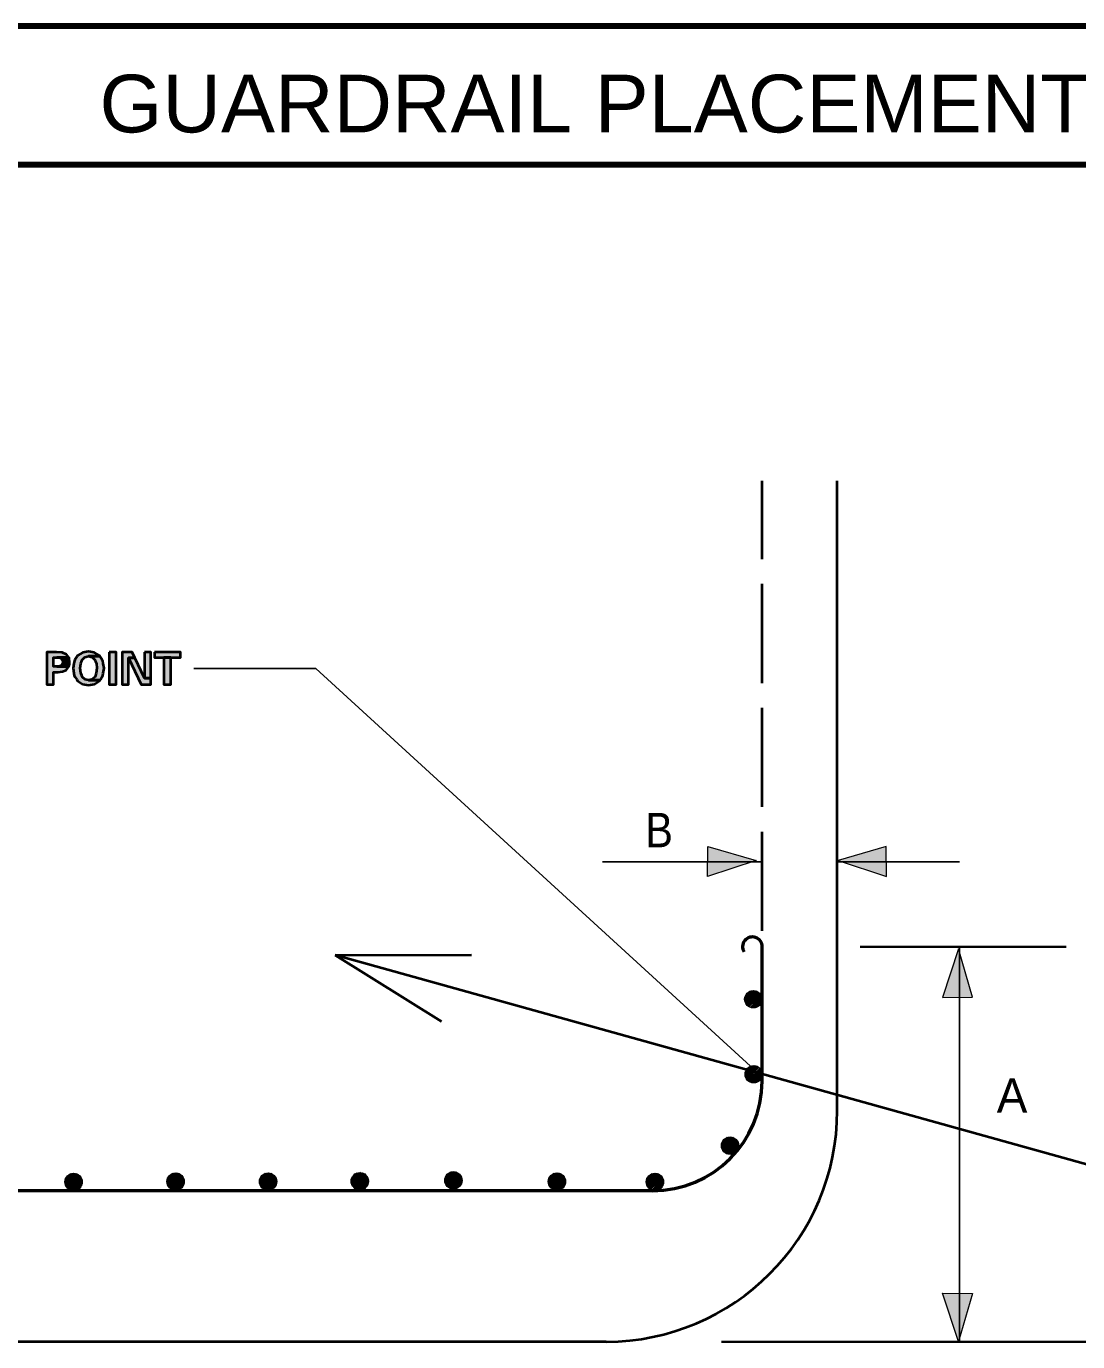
# Model space of a CAD drawing. Extents: x -8731 to 1827, y -68360 to -56618.
# Drawn here: x 642 to 1069, y -67831 to -67298 of the extents above; entities that cross this region are included whole.
import ezdxf
from ezdxf.enums import TextEntityAlignment as Align

# ---------------------------------------------------------------- set-up
doc = ezdxf.new("R2010")
doc.units = 0
doc.header["$LTSCALE"] = 6.7
doc.linetypes.add('LONG_DASHED', pattern=[7.5, 6, -1.5])
doc.layers.add('1', color=7, linetype='Continuous', lineweight=13)
doc.layers.add('3', color=7, linetype='Continuous', lineweight=40)

msp = doc.modelspace()

# ---------------------------------------------------------------- hatches: boundary and pattern name
at = {"layer": '1'}
for points in [[(938.26, -67635.96), (918.58, -67642.46), (918.74, -67630.2)], [(971.5, -67635.96), (991.18, -67642.46), (991.02, -67630.2)], [(1020.34, -67671.8), (1013.84, -67691.48), (1026.1, -67691.32)], [(1020.34, -67831.06), (1013.84, -67811.36), (1026.1, -67811.54)]]:
    msp.add_hatch(color=256, dxfattribs=at).paths.add_polyline_path(points)
at = {"layer": '3'}
for points in [[(650.66, -67559.48), (650.66, -67564.56), (653.3, -67564.56), (653.3, -67559.48), (655.26, -67559.48), (656.96, -67559.3), (658.42, -67558.66), (659.5, -67557.28), (653.3, -67557.28), (653.3, -67557.2), (653.3, -67557.2), (653.3, -67556.88), (653.3, -67556.16), (653.3, -67555.4), (653.3, -67555.24), (653.3, -67554.48), (653.3, -67553.92), (653.3, -67553.64), (653.3, -67553.64), (653.3, -67553.6), (659.54, -67553.6), (658.54, -67552.32), (656.88, -67551.58), (654.54, -67551.4), (650.66, -67551.4), (650.66, -67551.58), (650.66, -67552.32), (650.66, -67553.6), (650.66, -67553.64), (650.66, -67553.64), (650.66, -67553.92), (650.66, -67554.48), (650.66, -67555.24), (650.66, -67555.4), (650.66, -67556.16), (650.66, -67556.88), (650.66, -67557.2), (650.66, -67557.2), (650.66, -67557.28), (650.66, -67558.66), (650.66, -67559.3)], [(665.14, -67564.4), (667.52, -67564.76), (669.9, -67564.4), (672.02, -67563.08), (672.16, -67562.82), (667.52, -67562.82), (666.2, -67562.56), (665.04, -67561.58), (664.74, -67560.86), (664.38, -67560), (664.18, -67557.92), (664.18, -67557.92), (664.34, -67556.08), (664.78, -67554.9), (664.9, -67554.56), (666.04, -67553.46), (667.52, -67553.1), (672.12, -67553.1), (671.94, -67552.82), (669.86, -67551.56), (667.52, -67551.2), (665.2, -67551.56), (663.1, -67552.82), (662.94, -67553.1), (662.7, -67553.46), (662, -67554.56), (661.78, -67554.9), (661.56, -67556.08), (661.26, -67557.92), (661.26, -67557.92), (661.58, -67560), (661.72, -67560.86), (662.14, -67561.58), (662.72, -67562.56), (662.88, -67562.82), (663.04, -67563.08)], [(675.9, -67551.4), (675.9, -67564.56), (678.7, -67564.56), (678.7, -67551.4)], [(681.22, -67561.96), (681.22, -67564.56), (683.74, -67564.56), (683.74, -67561.96), (683.74, -67553.66), (686.34, -67553.66), (685.26, -67551.4), (681.22, -67551.4), (681.22, -67553.66)], [(690.22, -67551.4), (690.22, -67561.96), (692.74, -67561.96), (692.74, -67551.4)], [(694.24, -67551.4), (694.24, -67553.54), (704.82, -67553.54), (704.82, -67551.4)], [(655.56, -67553.64), (656.38, -67553.92), (659.62, -67553.92), (659.58, -67553.64), (659.58, -67553.64), (659.54, -67553.6), (654.64, -67553.6), (655.54, -67553.64)], [(655.62, -67557.2), (654.66, -67557.28), (659.5, -67557.28), (659.54, -67557.2), (659.54, -67557.2), (659.62, -67556.88), (659.6, -67556.88), (659.74, -67556.16), (659.74, -67556.16), (659.86, -67555.4), (659.82, -67555.24), (659.7, -67554.48), (659.62, -67553.92), (656.38, -67553.92), (656.88, -67554.48), (657.08, -67555.24), (657.06, -67555.4), (656.96, -67556.16), (656.5, -67556.88), (655.62, -67557.2)], [(668.86, -67562.56), (667.52, -67562.82), (672.16, -67562.82), (672.32, -67562.56), (672.9, -67561.58), (673.34, -67560.86), (673.46, -67560), (673.8, -67557.92), (673.8, -67557.92), (673.48, -67556.08), (673.28, -67554.9), (673.06, -67554.56), (672.36, -67553.46), (672.12, -67553.1), (667.52, -67553.1), (669.02, -67553.46), (670.14, -67554.56), (670.26, -67554.9), (670.7, -67556.08), (670.86, -67557.92), (670.86, -67557.92), (670.66, -67560), (670.3, -67560.86), (670.02, -67561.58)], [(687.64, -67561.96), (688.86, -67564.56), (692.74, -67564.56), (692.74, -67561.96), (690.22, -67561.96), (686.34, -67553.66), (683.74, -67553.66)], [(698.1, -67553.54), (698.1, -67564.56), (700.94, -67564.56), (700.94, -67553.54)]]:
    msp.add_hatch(color=256, dxfattribs=at).paths.add_polyline_path(points)

# ---------------------------------------------------------------- linework, layer by layer
at = {"layer": '1', "lineweight": 100}
for p, q in [((1774.98, -67297.56), (282.74, -67297.56)), ((1774.98, -67353.8), (282.74, -67353.8))]:
    msp.add_line(p, q, dxfattribs=at)
at = {"layer": '1', "lineweight": 40}
for p, q in [((767.5, -67674.36), (822.9, -67674.2)), ((810.74, -67701.22), (767.5, -67674.36))]:
    msp.add_line(p, q, dxfattribs=at)
at = {"layer": '1'}
for p, q in [((933.7, -67692.36), (937.46, -67688.6)), ((933.7, -67692.64), (937.74, -67688.76)), ((933.7, -67691.9), (936.86, -67688.76)), ((933.7, -67691.44), (936.4, -67688.76)), ((933.86, -67692.96), (938.2, -67688.76)), ((933.86, -67691), (935.94, -67688.76)), ((934, -67693.4), (938.5, -67688.76)), ((934, -67693.84), (938.8, -67689.04)), ((934.14, -67694.16), (939.26, -67689.2)), ((934.46, -67694.3), (939.4, -67689.36)), ((934.6, -67694.76), (939.7, -67689.64)), ((934.9, -67694.9), (939.86, -67689.96)), ((935.2, -67695.04), (940.14, -67690.1)), ((935.5, -67695.2), (940.3, -67690.56)), ((935.94, -67695.36), (940.46, -67690.84)), ((936.1, -67695.64), (940.6, -67691)), ((936.54, -67695.64), (940.74, -67691.44)), ((936.86, -67695.64), (940.74, -67691.9)), ((937.3, -67695.64), (940.74, -67692.2)), ((937.74, -67695.64), (940.74, -67692.64)), ((938.34, -67695.5), (940.6, -67693.4)), ((933.86, -67722.8), (937.6, -67719.04)), ((933.86, -67723.1), (937.9, -67719.2)), ((933.86, -67722.36), (937, -67719.2)), ((933.86, -67721.9), (936.54, -67719.2)), ((934, -67723.4), (938.34, -67719.2)), ((934, -67721.44), (936.1, -67719.2)), ((934.14, -67723.84), (938.66, -67719.2)), ((934.14, -67724.3), (938.94, -67719.5)), ((934.3, -67724.6), (939.4, -67719.64)), ((934.6, -67724.76), (939.54, -67719.8)), ((934.74, -67725.2), (939.86, -67720.1)), ((935.06, -67725.36), (940, -67720.4)), ((935.34, -67725.5), (940.3, -67720.56)), ((935.66, -67725.64), (940.46, -67721)), ((936.1, -67725.8), (940.6, -67721.3)), ((936.26, -67726.1), (940.74, -67721.44)), ((936.7, -67726.1), (940.9, -67721.9)), ((937, -67726.1), (940.9, -67722.36)), ((937.46, -67726.1), (940.9, -67722.64)), ((937.9, -67726.1), (940.9, -67723.1)), ((938.5, -67725.96), (940.74, -67723.84)), ((924.26, -67751.76), (928, -67748)), ((924.26, -67752.04), (928.3, -67748.16)), ((924.26, -67751.3), (927.4, -67748.16)), ((924.26, -67750.84), (926.94, -67748.16)), ((924.4, -67752.36), (928.74, -67748.16)), ((924.4, -67750.4), (926.5, -67748.16)), ((924.54, -67752.8), (929.06, -67748.16)), ((924.54, -67753.24), (929.34, -67748.44)), ((924.7, -67753.56), (929.8, -67748.6)), ((925, -67753.7), (929.94, -67748.76)), ((925.14, -67754.16), (930.26, -67749.04)), ((925.46, -67754.3), (930.4, -67749.36)), ((925.74, -67754.44), (930.7, -67749.5)), ((926.06, -67754.6), (930.86, -67749.96)), ((926.5, -67754.76), (931, -67750.24)), ((926.66, -67755.04), (931.14, -67750.4)), ((927.1, -67755.04), (931.3, -67750.84)), ((927.4, -67755.04), (931.3, -67751.3)), ((927.86, -67755.04), (931.3, -67751.6)), ((928.3, -67755.04), (931.3, -67752.04)), ((928.9, -67754.9), (931.14, -67752.8)), ((658, -67766.44), (661.74, -67762.7)), ((658, -67766.76), (662.06, -67762.84)), ((658, -67766), (661.14, -67762.84)), ((658, -67765.56), (660.7, -67762.84)), ((658.14, -67767.04), (662.5, -67762.84)), ((658.14, -67765.1), (660.26, -67762.84)), ((658.3, -67767.5), (662.8, -67762.84)), ((658.3, -67767.96), (663.1, -67763.16)), ((658.46, -67768.24), (663.54, -67763.3)), ((658.74, -67768.4), (663.7, -67763.44)), ((658.9, -67768.84), (664, -67763.76)), ((659.2, -67769), (664.14, -67764.04)), ((659.5, -67769.16), (664.46, -67764.2)), ((659.8, -67769.3), (664.6, -67764.64)), ((660.26, -67769.44), (664.74, -67764.96)), ((660.4, -67769.76), (664.9, -67765.1)), ((699.4, -67766.3), (703.14, -67762.56)), ((699.4, -67766.6), (703.46, -67762.7)), ((699.4, -67765.84), (702.54, -67762.7)), ((699.4, -67765.4), (702.1, -67762.7)), ((699.54, -67766.9), (703.9, -67762.7)), ((699.54, -67764.96), (701.66, -67762.7)), ((699.7, -67767.36), (704.2, -67762.7)), ((699.7, -67767.8), (704.5, -67763)), ((699.86, -67768.1), (704.94, -67763.16)), ((700.14, -67768.24), (705.1, -67763.3)), ((700.3, -67768.7), (705.4, -67763.6)), ((700.6, -67768.84), (705.54, -67763.9)), ((700.9, -67769), (705.86, -67764.04)), ((701.2, -67769.16), (706, -67764.5)), ((701.66, -67769.3), (706.14, -67764.8)), ((701.8, -67769.6), (706.3, -67764.96)), ((736.9, -67766.3), (740.66, -67762.56)), ((736.9, -67766.6), (740.94, -67762.7)), ((736.9, -67765.84), (740.06, -67762.7)), ((736.9, -67765.4), (739.6, -67762.7)), ((737.06, -67766.9), (741.4, -67762.7)), ((737.06, -67764.96), (739.14, -67762.7)), ((737.2, -67767.36), (741.7, -67762.7)), ((737.2, -67767.8), (742, -67763)), ((737.34, -67768.1), (742.46, -67763.16)), ((737.66, -67768.24), (742.6, -67763.3)), ((737.8, -67768.7), (742.9, -67763.6)), ((738.1, -67768.84), (743.06, -67763.9)), ((738.4, -67769), (743.34, -67764.04)), ((738.7, -67769.16), (743.5, -67764.5)), ((739.14, -67769.3), (743.66, -67764.8)), ((739.3, -67769.6), (743.8, -67764.96)), ((774.1, -67766.16), (777.86, -67762.4)), ((774.1, -67766.44), (778.14, -67762.56)), ((774.1, -67765.7), (777.26, -67762.56)), ((774.1, -67765.24), (776.8, -67762.56)), ((774.26, -67766.76), (778.6, -67762.56)), ((774.26, -67764.8), (776.34, -67762.56)), ((774.4, -67767.2), (778.9, -67762.56)), ((774.4, -67767.64), (779.2, -67762.84)), ((774.54, -67767.96), (779.66, -67763)), ((774.86, -67768.1), (779.8, -67763.16)), ((775, -67768.56), (780.1, -67763.44)), ((775.3, -67768.7), (780.26, -67763.76)), ((775.6, -67768.84), (780.54, -67763.9)), ((775.9, -67769), (780.7, -67764.36)), ((776.34, -67769.16), (780.86, -67764.64)), ((776.5, -67769.44), (781, -67764.8)), ((776.94, -67769.44), (781.14, -67765.24)), ((812.06, -67765.84), (815.8, -67762.1)), ((812.06, -67766.16), (816.1, -67762.24)), ((812.06, -67765.4), (815.2, -67762.24)), ((812.06, -67764.96), (814.74, -67762.24)), ((812.2, -67766.44), (816.54, -67762.24)), ((812.2, -67764.5), (814.3, -67762.24)), ((812.34, -67766.9), (816.86, -67762.24)), ((812.34, -67767.36), (817.14, -67762.56)), ((812.5, -67767.64), (817.6, -67762.7)), ((812.8, -67767.8), (817.74, -67762.84)), ((812.94, -67768.24), (818.06, -67763.16)), ((813.26, -67768.4), (818.2, -67763.44)), ((813.54, -67768.56), (818.5, -67763.6)), ((813.86, -67768.7), (818.66, -67764.04)), ((814.3, -67768.84), (818.8, -67764.36)), ((814.46, -67769.16), (818.94, -67764.5)), ((814.9, -67769.16), (819.1, -67764.96)), ((854.06, -67766.3), (857.8, -67762.56)), ((854.06, -67766.6), (858.1, -67762.7)), ((854.06, -67765.84), (857.2, -67762.7)), ((854.06, -67765.4), (856.74, -67762.7)), ((854.2, -67766.9), (858.54, -67762.7)), ((854.2, -67764.96), (856.3, -67762.7)), ((854.34, -67767.36), (858.86, -67762.7)), ((854.34, -67767.8), (859.14, -67763)), ((854.5, -67768.1), (859.6, -67763.16)), ((854.8, -67768.24), (859.74, -67763.3)), ((854.94, -67768.7), (860.06, -67763.6)), ((855.26, -67768.84), (860.2, -67763.9)), ((855.54, -67769), (860.5, -67764.04)), ((855.86, -67769.16), (860.66, -67764.5)), ((856.3, -67769.3), (860.8, -67764.8)), ((856.46, -67769.6), (860.94, -67764.96)), ((893.8, -67766.44), (897.54, -67762.7)), ((893.8, -67766.76), (897.86, -67762.84)), ((893.8, -67766), (896.94, -67762.84)), ((893.8, -67765.56), (896.5, -67762.84)), ((893.94, -67767.04), (898.3, -67762.84)), ((893.94, -67765.1), (896.06, -67762.84)), ((894.1, -67767.5), (898.6, -67762.84)), ((894.1, -67767.96), (898.9, -67763.16)), ((894.26, -67768.24), (899.34, -67763.3)), ((894.54, -67768.4), (899.5, -67763.44)), ((894.7, -67768.84), (899.8, -67763.76)), ((895, -67769), (899.94, -67764.04)), ((895.3, -67769.16), (900.26, -67764.2)), ((895.6, -67769.3), (900.4, -67764.64)), ((896.06, -67769.44), (900.54, -67764.96)), ((896.2, -67769.76), (900.7, -67765.1)), ((660.86, -67769.76), (665.06, -67765.56)), ((661.14, -67769.76), (665.06, -67766)), ((661.6, -67769.76), (665.06, -67766.3)), ((662.06, -67769.76), (665.06, -67766.76)), ((662.66, -67769.6), (664.9, -67767.5)), ((702.26, -67769.6), (706.46, -67765.4)), ((702.54, -67769.6), (706.46, -67765.84)), ((703, -67769.6), (706.46, -67766.16)), ((703.46, -67769.6), (706.46, -67766.6)), ((704.06, -67769.44), (706.3, -67767.36)), ((739.74, -67769.6), (743.94, -67765.4)), ((740.06, -67769.6), (743.94, -67765.84)), ((740.5, -67769.6), (743.94, -67766.16)), ((740.94, -67769.6), (743.94, -67766.6)), ((741.54, -67769.44), (743.8, -67767.36)), ((777.26, -67769.44), (781.14, -67765.7)), ((777.7, -67769.44), (781.14, -67766)), ((778.14, -67769.44), (781.14, -67766.44)), ((778.74, -67769.3), (781, -67767.2)), ((815.2, -67769.16), (819.1, -67765.4)), ((815.66, -67769.16), (819.1, -67765.7)), ((816.1, -67769.16), (819.1, -67766.16)), ((816.7, -67769), (818.94, -67766.9)), ((856.9, -67769.6), (861.1, -67765.4)), ((857.2, -67769.6), (861.1, -67765.84)), ((857.66, -67769.6), (861.1, -67766.16)), ((858.1, -67769.6), (861.1, -67766.6)), ((858.7, -67769.44), (860.94, -67767.36)), ((896.66, -67769.76), (900.86, -67765.56)), ((896.94, -67769.76), (900.86, -67766)), ((897.4, -67769.76), (900.86, -67766.3)), ((897.86, -67769.76), (900.86, -67766.76)), ((898.46, -67769.6), (900.7, -67767.5))]:
    msp.add_line(p, q, dxfattribs=at)
for points in [[(938.26, -67635.96), (918.58, -67642.46), (918.74, -67630.2)], [(971.5, -67635.96), (991.18, -67642.46), (991.02, -67630.2)], [(1020.34, -67671.8), (1013.84, -67691.48), (1026.1, -67691.32)], [(1020.34, -67831.06), (1013.84, -67811.36), (1026.1, -67811.54)]]:
    msp.add_lwpolyline(points, close=True, dxfattribs=at)
for centre in [(937.15, -67692.2), (937.3, -67722.65), (927.7, -67751.6), (661.45, -67766.3), (702.85, -67766.15), (740.35, -67766.15), (777.55, -67766), (815.5, -67765.7), (857.5, -67766.15), (897.25, -67766.3)]:
    msp.add_circle(centre, 3.52, dxfattribs=at)
at = {"layer": '3', "linetype": 'LONG_DASHED'}
msp.add_line((940.74, -67664.44), (940.74, -67481.9), dxfattribs=at)
at = {"layer": '3'}
for p, q in [((971.2, -67737.36), (971.2, -67481.9)), ((1330.3, -67831.1), (767.5, -67674.36)), ((877.46, -67831.1), (376.9, -67831.1))]:
    msp.add_line(p, q, dxfattribs=at)
at = {"layer": '3', "lineweight": 25}
for p, q in [((710.2, -67558.1), (759.7, -67558.1)), ((935.94, -67719.36), (759.7, -67558.1)), ((875.94, -67636.4), (940.74, -67636.4)), ((971.2, -67636.4), (1020.7, -67636.4)), ((1020.7, -67831.1), (1020.7, -67670.9))]:
    msp.add_line(p, q, dxfattribs=at)
at = {"layer": '3', "lineweight": 53}
for p, q in [((940.74, -67725.36), (940.74, -67670.9)), ((896.2, -67769.9), (343, -67769.9))]:
    msp.add_line(p, q, dxfattribs=at)
at = {"layer": '3', "lineweight": 35}
for p, q in [((1064.06, -67670.9), (980.5, -67670.9)), ((1120.6, -67831.1), (924.26, -67831.1))]:
    msp.add_line(p, q, dxfattribs=at)
at = {"layer": '3'}
for points in [[(650.66, -67559.48), (650.66, -67564.56), (653.3, -67564.56), (653.3, -67559.48), (655.26, -67559.48), (656.96, -67559.3), (658.42, -67558.66), (659.5, -67557.28), (653.3, -67557.28), (653.3, -67557.2), (653.3, -67557.2), (653.3, -67556.88), (653.3, -67556.16), (653.3, -67555.4), (653.3, -67555.24), (653.3, -67554.48), (653.3, -67553.92), (653.3, -67553.64), (653.3, -67553.64), (653.3, -67553.6), (659.54, -67553.6), (658.54, -67552.32), (656.88, -67551.58), (654.54, -67551.4), (650.66, -67551.4), (650.66, -67551.58), (650.66, -67552.32), (650.66, -67553.6), (650.66, -67553.64), (650.66, -67553.64), (650.66, -67553.92), (650.66, -67554.48), (650.66, -67555.24), (650.66, -67555.4), (650.66, -67556.16), (650.66, -67556.88), (650.66, -67557.2), (650.66, -67557.2), (650.66, -67557.28), (650.66, -67558.66), (650.66, -67559.3)], [(665.14, -67564.4), (667.52, -67564.76), (669.9, -67564.4), (672.02, -67563.08), (672.16, -67562.82), (667.52, -67562.82), (666.2, -67562.56), (665.04, -67561.58), (664.74, -67560.86), (664.38, -67560), (664.18, -67557.92), (664.18, -67557.92), (664.34, -67556.08), (664.78, -67554.9), (664.9, -67554.56), (666.04, -67553.46), (667.52, -67553.1), (672.12, -67553.1), (671.94, -67552.82), (669.86, -67551.56), (667.52, -67551.2), (665.2, -67551.56), (663.1, -67552.82), (662.94, -67553.1), (662.7, -67553.46), (662, -67554.56), (661.78, -67554.9), (661.56, -67556.08), (661.26, -67557.92), (661.26, -67557.92), (661.58, -67560), (661.72, -67560.86), (662.14, -67561.58), (662.72, -67562.56), (662.88, -67562.82), (663.04, -67563.08)], [(675.9, -67551.4), (675.9, -67564.56), (678.7, -67564.56), (678.7, -67551.4)], [(681.22, -67561.96), (681.22, -67564.56), (683.74, -67564.56), (683.74, -67561.96), (683.74, -67553.66), (686.34, -67553.66), (685.26, -67551.4), (681.22, -67551.4), (681.22, -67553.66)], [(690.22, -67551.4), (690.22, -67561.96), (692.74, -67561.96), (692.74, -67551.4)], [(694.24, -67551.4), (694.24, -67553.54), (704.82, -67553.54), (704.82, -67551.4)], [(655.56, -67553.64), (656.38, -67553.92), (659.62, -67553.92), (659.58, -67553.64), (659.58, -67553.64), (659.54, -67553.6), (654.64, -67553.6), (655.54, -67553.64)], [(655.62, -67557.2), (654.66, -67557.28), (659.5, -67557.28), (659.54, -67557.2), (659.54, -67557.2), (659.62, -67556.88), (659.6, -67556.88), (659.74, -67556.16), (659.74, -67556.16), (659.86, -67555.4), (659.82, -67555.24), (659.7, -67554.48), (659.62, -67553.92), (656.38, -67553.92), (656.88, -67554.48), (657.08, -67555.24), (657.06, -67555.4), (656.96, -67556.16), (656.5, -67556.88), (655.62, -67557.2)], [(668.86, -67562.56), (667.52, -67562.82), (672.16, -67562.82), (672.32, -67562.56), (672.9, -67561.58), (673.34, -67560.86), (673.46, -67560), (673.8, -67557.92), (673.8, -67557.92), (673.48, -67556.08), (673.28, -67554.9), (673.06, -67554.56), (672.36, -67553.46), (672.12, -67553.1), (667.52, -67553.1), (669.02, -67553.46), (670.14, -67554.56), (670.26, -67554.9), (670.7, -67556.08), (670.86, -67557.92), (670.86, -67557.92), (670.66, -67560), (670.3, -67560.86), (670.02, -67561.58)], [(687.64, -67561.96), (688.86, -67564.56), (692.74, -67564.56), (692.74, -67561.96), (690.22, -67561.96), (686.34, -67553.66), (683.74, -67553.66)], [(698.1, -67553.54), (698.1, -67564.56), (700.94, -67564.56), (700.94, -67553.54)]]:
    msp.add_lwpolyline(points, close=True, dxfattribs=at)
at = {"layer": '3', "lineweight": 53}
for centre, radius, start, end in [((936.77, -67670.9), 3.97, 0, 211.8908), ((896.22, -67725.37), 44.53, 270, 0)]:
    msp.add_arc(centre, radius, start, end, dxfattribs=at)
at = {"layer": '3'}
msp.add_arc((877.45, -67737.35), 93.75, 270, 0, dxfattribs=at)

# ---------------------------------------------------------------- texts
at = {"layer": '3', "width": 1.05}
msp.add_text('  GUARDRAIL PLACEMENT AT INTERSECTIONS ', height=23.4, dxfattribs=at).set_placement((1031.61, -67340.6), align=Align.CENTER)
at = {"layer": '3', "width": 0.9}
msp.add_text('B', height=13.95, dxfattribs=at).set_placement((893.34, -67630.56))
at = {"layer": '3'}
msp.add_text('A', height=13.95, dxfattribs=at).set_placement((1035.86, -67738.24))

doc.saveas('drawing.dxf')
